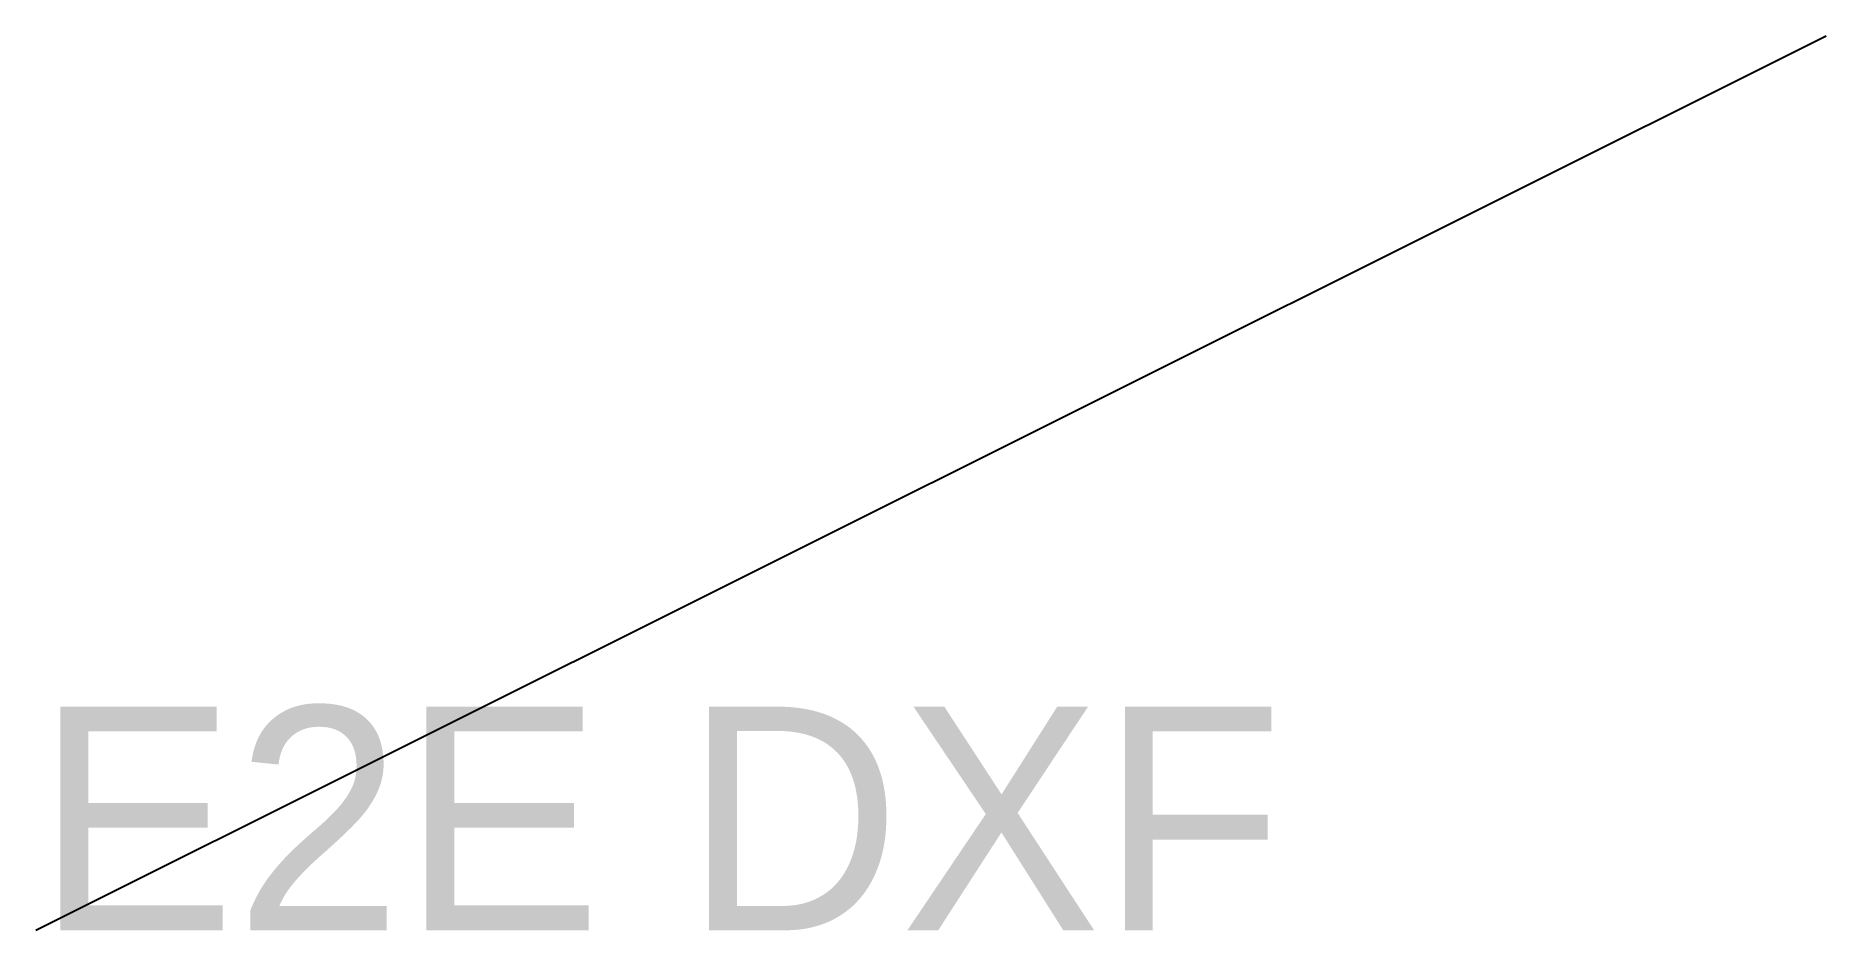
# Model space of a CAD drawing. Extents: x 0 to 20, y 0 to 10.
import ezdxf

# ---------------------------------------------------------------- set-up
doc = ezdxf.new("R2010")
doc.units = 0

msp = doc.modelspace()

# ---------------------------------------------------------------- linework, layer by layer
msp.add_line((0, 0), (20, 10))

# ---------------------------------------------------------------- texts
at = {"layer": 'YAZI'}
msp.add_text('E2E DXF', height=2.5, dxfattribs=at).set_placement((0, 0))

doc.saveas('drawing.dxf')
